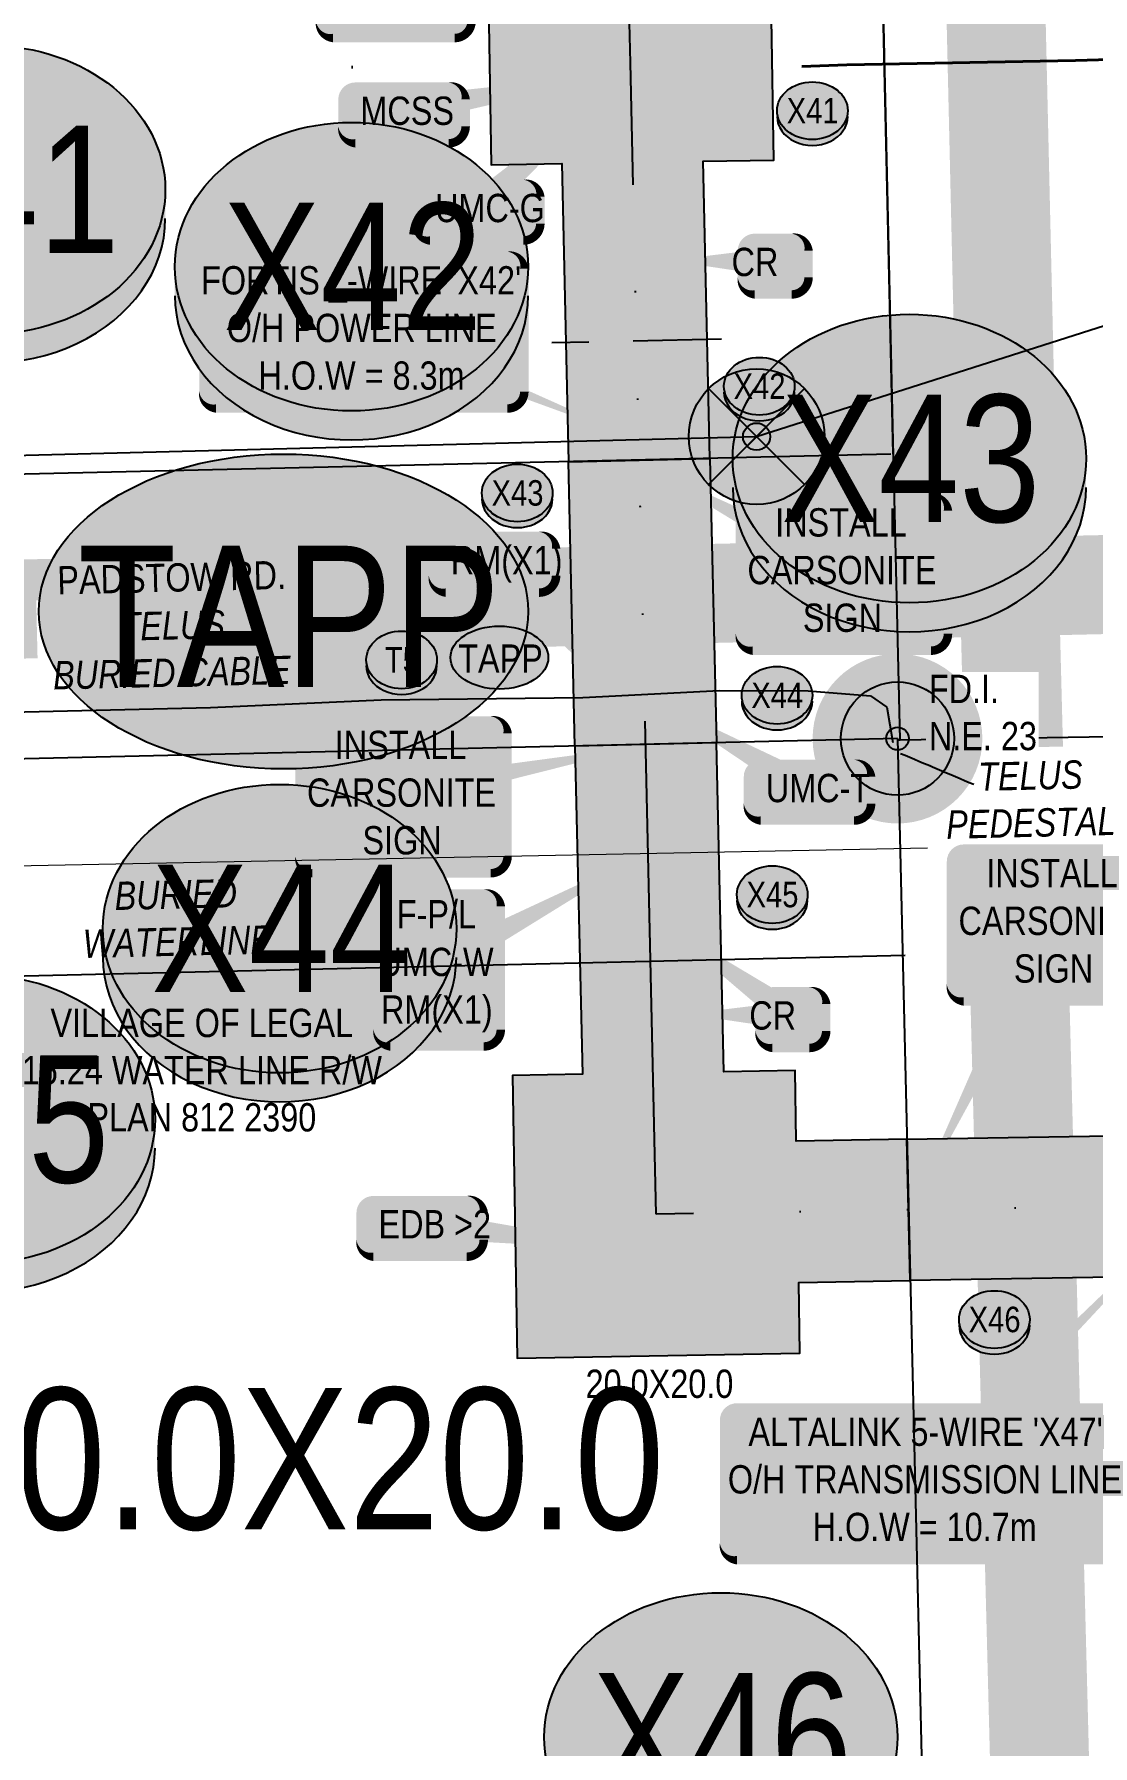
# Model space of a CAD drawing. Extents: x 88833 to 97610, y 5963373 to 5974710.
# Drawn here: x 92264.6 to 92339.5, y 5966590.7 to 5966711.7 of the extents above; entities that cross this region are included whole.
import ezdxf
from ezdxf.enums import TextEntityAlignment as Align

# ---------------------------------------------------------------- set-up
doc = ezdxf.new("R2010")
doc.units = 0
doc.header["$LTSCALE"] = 5
doc.header["$PDSIZE"] = 5
for name, pattern in [('COOP2', [10, 5, -1, 0, -1, 0, -1, 0, -1, 0, -1]), ('DASHDOT', [25.4, 12.7, -6.35, 0, -6.35]), ('foc-TIELINE', [1.875, 1.25, -0.625])]:
    doc.linetypes.add(name, pattern=pattern)
doc.layers.get('Defpoints').update_dxf_attribs({"color": 9})
for name, color, linetype in [('AS-POWER', 104, 'foc-POWER'), ('AS-POWER-EXISTING-PP', 72, 'Continuous'), ('AS-POWER-EXISTING-PP-1000', 72, 'Continuous'), ('AS-POWER-T-1000', 104, 'Continuous'), ('AS-ROADS', 254, 'Continuous'), ('AS-TELEPHONE', 224, 'foc-TEL'), ('AS-TELEPHONE-T-1000', 224, 'Continuous'), ('CG-NOTES', 7, 'Continuous'), ('CG-NOTES-1000', 7, 'Continuous'), ('F-RW', 190, 'Continuous'), ('L-MON', 1, 'Continuous'), ('L-MON-1000', 1, 'Continuous'), ('L-MON-T-1000', 1, 'Continuous'), ('L-ROAD-T-1000', 7, 'Continuous'), ('L-SEC', 7, 'Continuous'), ('P-APEX RECON PAY ITEMS-1000', 240, 'Continuous'), ('P-APEX RECON-10m BUFFER', 51, 'COOP2'), ('P-APEX RECON-URBAN', 30, 'COOP2'), ('P-APEX RECON-WORK AREA', 104, 'Continuous'), ('P-BUFFER-PURPLE', 187, 'foc-TIELINE'), ('P-CROSSINGS', 250, 'Continuous'), ('P-CROSSINGS-1000', 250, 'Continuous')]:
    doc.layers.add(name, color=color, linetype=linetype)
for name, color, linetype, lineweight in [('AS-RECON EXISTING', 151, 'DASHDOT', 40), ('F-VCE-T', 190, 'Continuous', 9), ('P-APEX RECON-TWS-T', 104, 'Continuous', 9), ('P-APEX RECON-TWS-T-1000', 104, 'Continuous', 9)]:
    doc.layers.add(name, color=color, linetype=linetype, lineweight=lineweight)
doc.layers.add('AS-WATER PIPE', color=7, linetype='foc-WATER', lineweight=9, true_color=0x8ac4ff)
doc.layers.add('AS-WATER PIPE-1000', color=7, linetype='foc-WATER', lineweight=9, true_color=0x8ac4ff)
doc.layers.add('P-APEX RECON-TO BE DRILLED-H', color=7, linetype='Continuous', true_color=0xffafe1)
doc.styles.add('1.8', font='ARIALN.TTF', dxfattribs={"height": 2})
doc.styles.add('100L', font='ARIALN.TTF', dxfattribs={"height": 10})
doc.styles.add('175L', font='ARIALN.TTF', dxfattribs={"height": 2})
doc.styles.add('80', font='ARIALN.TTF', dxfattribs={"height": 10})
doc.styles.add('80L', font='ARIALN.TTF', dxfattribs={"height": 10})
doc.styles.add('Crossing', font='ARIALN.TTF', dxfattribs={"height": 10})
doc.styles.add('foc-LtypeFont', font='ARIALN.TTF', dxfattribs={"height": 7.35})
doc.linetypes.add('foc-POWER', pattern='A,6,-1,["P",foc-LtypeFont,S=0.2,R=0,X=-0.625,Y=-0.75],-1.24,4', length=12.24)
doc.linetypes.add('foc-TEL', pattern='A,2,-1,["T",foc-LtypeFont,S=0.2,R=0,X=-0.425,Y=-0.75],-1.24,8', length=12.24)
doc.linetypes.add('foc-TEL-NOLINE', pattern='A,0,-2,["T",foc-LtypeFont,S=0.2,R=0,X=-0.425,Y=-0.75],-10.24', length=12.24)
doc.linetypes.add('foc-WATER', pattern='A,10,-1,["W",foc-LtypeFont,S=0.2,R=0,X=-0.425,Y=-0.75],-2', length=13)
doc.dimstyles.new('Compass 1 000', dxfattribs={"dimtxt": 1.8, "dimasz": 2, "dimexe": 0.2, "dimexo": 0.0625, "dimgap": 0.5, "dimtad": 0, "dimtih": 1, "dimtoh": 1, "dimzin": 0, "dimdsep": 46, "dimtxsty": '1.8', "dimcen": 0.1, "dimse1": 1, "dimse2": 1, "dimclrd": 256, "dimclrt": 256, "dimaunit": 1, "dimadec": 4, "dimazin": 0, "dimtfac": 0.06, "dimtofl": 0, "dimtmove": 0, "dimatfit": 0, "dimfxl": 0.2, "dimtolj": 1, "dimtzin": 0, "dimlwd": -1, "dimarcsym": 0})

# ---------------------------------------------------------------- blocks, each defined once
blk = doc.blocks.new('fdia')
at = {"color": 255, "const_width": 1}
blk.add_lwpolyline([(-0.5, 0, 1), (0.5, 0, 1)], format="xyb", close=True, dxfattribs=at)
blk = doc.blocks.new('Fdiaa')
blk.add_blockref('fdia', (0, 0))
blk = doc.blocks.new('fdib')
at = {"color": 1, "const_width": 1.6}
blk.add_lwpolyline([(-0.4, 0, 1), (0.4, 0, 1)], format="xyb", close=True, dxfattribs=at)
at = {"color": 1}
blk.add_circle((0, 0), 0.8, dxfattribs=at)
blk = doc.blocks.new('Fdibb')
blk.add_blockref('fdib', (0, 0))
blk = doc.blocks.new('fdicc')
for name in ['Fdibb', 'Fdiaa']:
    blk.add_blockref(name, (0, 0))
blk = doc.blocks.new('FDI')
blk.add_blockref('fdicc', (0, 0))
blk = doc.blocks.new('*U711')
at = {"true_color": 0xffffa8}
h = blk.add_hatch(color=51, dxfattribs=at)
edge = h.paths.add_edge_path()
edge.add_line((-21.5, -28.5), (21.5, -28.5))
edge.add_arc((21.5, -22.5), 6, 270, 360)
edge.add_line((27.5, -22.5), (27.5, 21))
edge.add_arc((21.5, 21), 6, 0, 90)
edge.add_line((21.5, 27), (-21.5, 27))
edge.add_arc((-21.5, 21), 6, 90, 180)
edge.add_line((-27.5, 21), (-27.5, -22.5))
edge.add_arc((-21.5, -22.5), 6, 180, 270)
at = {"color": 240, "flags": 128}
blk.add_lwpolyline([(-21.5, -28.5, 3, 3, 0), (21.5, -28.5, 3, 3, 0.414214), (27.5, -22.5, 3, 3, 0), (27.5, 21, 3, 0, 0.414214), (21.5, 27, 0, 0, 0), (-21.5, 27, 0, 0, 0.414214), (-27.5, 21, 0, 0, 0), (-27.5, -22.5, 0, 3, 0.414214)], format="xyseb", close=True, dxfattribs=at)
for points in [[(-1, -11.44, 0, 10, 0), (0, 0, 5, 5, 0)], [(83.64, -37.23, 0, 10, 0), (0, 0, 5, 5, 0)]]:
    blk.add_lwpolyline(points, format="xyseb", dxfattribs=at)
at = {"color": 4, "style": '80'}
blk.add_attdef('OTHER_001', (-14.7, -5), '', height=10, dxfattribs=at)
blk = doc.blocks.new('*U712')
at = {"true_color": 0xffffa8}
h = blk.add_hatch(color=51, dxfattribs=at)
edge = h.paths.add_edge_path()
edge.add_line((-16.5, -11.5), (16.5, -11.5))
edge.add_arc((16.5, -5.5), 6, 270, 360)
edge.add_line((22.5, -5.5), (22.5, 4))
edge.add_arc((16.5, 4), 6, 0, 90)
edge.add_line((16.5, 10), (-16.5, 10))
edge.add_arc((-16.5, 4), 6, 90, 180)
edge.add_line((-22.5, 4), (-22.5, -5.5))
edge.add_arc((-16.5, -5.5), 6, 180, 270)
at = {"color": 240, "flags": 128}
for points in [[(54.43, 47.99, 0, 10, 0), (0, 0, 5, 5, 0)], [(-1, -11.44, 0, 10, 0), (0, 0, 5, 5, 0)]]:
    blk.add_lwpolyline(points, format="xyseb", dxfattribs=at)
blk.add_lwpolyline([(-16.5, -11.5, 3, 3, 0), (16.5, -11.5, 3, 3, 0.414214), (22.5, -5.5, 3, 3, 0), (22.5, 4, 3, 0, 0.414214), (16.5, 10, 0, 0, 0), (-16.5, 10, 0, 0, 0.414214), (-22.5, 4, 0, 0, 0), (-22.5, -5.5, 0, 3, 0.414214)], format="xyseb", close=True, dxfattribs=at)
at = {"color": 4, "style": '80'}
blk.add_attdef('OTHER_001', (-14.7, -5), '', height=10, dxfattribs=at)
blk = doc.blocks.new('*U713')
at = {"true_color": 0xffffa8}
h = blk.add_hatch(color=51, dxfattribs=at)
edge = h.paths.add_edge_path()
edge.add_line((-16.5, -11.5), (16.5, -11.5))
edge.add_arc((16.5, -5.5), 6, 270, 360)
edge.add_line((22.5, -5.5), (22.5, 4))
edge.add_arc((16.5, 4), 6, 0, 90)
edge.add_line((16.5, 10), (-16.5, 10))
edge.add_arc((-16.5, 4), 6, 90, 180)
edge.add_line((-22.5, 4), (-22.5, -5.5))
edge.add_arc((-16.5, -5.5), 6, 180, 270)
at = {"color": 240, "flags": 128}
for points in [[(80.83, 13.62, 0, 10, 0), (0, 0, 5, 5, 0)], [(-1.96, -9.32, 0, 10, 0), (0, 0, 5, 5, 0)]]:
    blk.add_lwpolyline(points, format="xyseb", dxfattribs=at)
blk.add_lwpolyline([(-16.5, -11.5, 3, 3, 0), (16.5, -11.5, 3, 3, 0.414214), (22.5, -5.5, 3, 3, 0), (22.5, 4, 3, 0, 0.414214), (16.5, 10, 0, 0, 0), (-16.5, 10, 0, 0, 0.414214), (-22.5, 4, 0, 0, 0), (-22.5, -5.5, 0, 3, 0.414214)], format="xyseb", close=True, dxfattribs=at)
at = {"color": 4, "style": '80'}
blk.add_attdef('OTHER_001', (-14.7, -5), '', height=10, dxfattribs=at)
blk = doc.blocks.new('POWERPOLE')
h = blk.add_hatch(color=255)
edge = h.paths.add_edge_path()
edge.add_arc((0, 0), 0.96, 0, 360)
at = {"linetype": 'Continuous'}
for p, q in [((0.679, -0.679), (-0.679, 0.679)), ((-0.679, -0.679), (0.679, 0.679))]:
    blk.add_line(p, q, dxfattribs=at)
blk.add_circle((0, 0), 0.96, dxfattribs=at)
blk = doc.blocks.new('*U719')
h = blk.add_hatch(color=255)
edge = h.paths.add_edge_path()
edge.add_line((-66.5, -28.5), (66.5, -28.5))
edge.add_arc((66.5, -22.5), 6, 270, 360)
edge.add_line((72.5, -22.5), (72.5, 21))
edge.add_arc((66.5, 21), 6, 0, 90)
edge.add_line((66.5, 27), (-66.5, 27))
edge.add_arc((-66.5, 21), 6, 90, 180)
edge.add_line((-72.5, 21), (-72.5, -22.5))
edge.add_arc((-66.5, -22.5), 6, 180, 270)
at = {"color": 104, "flags": 128}
blk.add_lwpolyline([(95.66, 97.04, 0, 7.5, 0), (0, 0, 0, 0, 0)], format="xyseb", dxfattribs=at)
blk.add_lwpolyline([(-66.5, -28.5, 3, 3, 0), (66.5, -28.5, 3, 3, 0.414214), (72.5, -22.5, 3, 3, 0), (72.5, 21, 3, 0, 0.414214), (66.5, 27, 0, 0, 0), (-66.5, 27, 0, 0, 0.414214), (-72.5, 21, 0, 0, 0), (-72.5, -22.5, 0, 3, 0.414214)], format="xyseb", close=True, dxfattribs=at)
at = {"color": 104, "style": '80'}
blk.add_attdef('ENTER_TEXT_001', (-26.85, -4.92), '', height=10, dxfattribs=at)
blk = doc.blocks.new('*U720')
at = {"true_color": 0xffffa8}
h = blk.add_hatch(color=51, dxfattribs=at)
edge = h.paths.add_edge_path()
edge.add_line((-31.5, -28.5), (31.5, -28.5))
edge.add_arc((31.5, -22.5), 6, 270, 360)
edge.add_line((37.5, -22.5), (37.5, 21))
edge.add_arc((31.5, 21), 6, 0, 90)
edge.add_line((31.5, 27), (-31.5, 27))
edge.add_arc((-31.5, 21), 6, 90, 180)
edge.add_line((-37.5, 21), (-37.5, -22.5))
edge.add_arc((-31.5, -22.5), 6, 180, 270)
at = {"color": 240, "flags": 128}
blk.add_lwpolyline([(-31.5, -28.5, 3, 3, 0), (31.5, -28.5, 3, 3, 0.414214), (37.5, -22.5, 3, 3, 0), (37.5, 21, 3, 0, 0.414214), (31.5, 27, 0, 0, 0), (-31.5, 27, 0, 0, 0.414214), (-37.5, 21, 0, 0, 0), (-37.5, -22.5, 0, 3, 0.414214)], format="xyseb", close=True, dxfattribs=at)
for points in [[(-50.13, -102.03, 0, 10, 0), (0, 0, 5, 5, 0)], [(-1, -11.44, 0, 10, 0), (0, 0, 5, 5, 0)]]:
    blk.add_lwpolyline(points, format="xyseb", dxfattribs=at)
at = {"color": 4, "style": '80'}
blk.add_attdef('OTHER_001', (-14.7, -5), '', height=10, dxfattribs=at)
blk = doc.blocks.new('*U721')
at = {"true_color": 0xffffa8}
h = blk.add_hatch(color=51, dxfattribs=at)
edge = h.paths.add_edge_path()
edge.add_line((-16.5, -11.5), (16.5, -11.5))
edge.add_arc((16.5, -5.5), 6, 270, 360)
edge.add_line((22.5, -5.5), (22.5, 4))
edge.add_arc((16.5, 4), 6, 0, 90)
edge.add_line((16.5, 10), (-16.5, 10))
edge.add_arc((-16.5, 4), 6, 90, 180)
edge.add_line((-22.5, 4), (-22.5, -5.5))
edge.add_arc((-16.5, -5.5), 6, 180, 270)
at = {"color": 240, "flags": 128}
blk.add_lwpolyline([(-16.5, -11.5, 3, 3, 0), (16.5, -11.5, 3, 3, 0.414214), (22.5, -5.5, 3, 3, 0), (22.5, 4, 3, 0, 0.414214), (16.5, 10, 0, 0, 0), (-16.5, 10, 0, 0, 0.414214), (-22.5, 4, 0, 0, 0), (-22.5, -5.5, 0, 3, 0.414214)], format="xyseb", close=True, dxfattribs=at)
for points in [[(-1, -11.44, 0, 10, 0), (0, 0, 5, 5, 0)], [(84.97, -9.77, 0, 10, 0), (0, 0, 5, 5, 0)]]:
    blk.add_lwpolyline(points, format="xyseb", dxfattribs=at)
at = {"color": 4, "style": '80'}
blk.add_attdef('OTHER_001', (-14.7, -5), '', height=10, dxfattribs=at)
blk = doc.blocks.new('*U722')
at = {"true_color": 0xffffa8}
h = blk.add_hatch(color=51, dxfattribs=at)
edge = h.paths.add_edge_path()
edge.add_line((-16.5, -28.5), (16.5, -28.5))
edge.add_arc((16.5, -22.5), 6, 270, 360)
edge.add_line((22.5, -22.5), (22.5, 21))
edge.add_arc((16.5, 21), 6, 0, 90)
edge.add_line((16.5, 27), (-16.5, 27))
edge.add_arc((-16.5, 21), 6, 90, 180)
edge.add_line((-22.5, 21), (-22.5, -22.5))
edge.add_arc((-16.5, -22.5), 6, 180, 270)
at = {"color": 240, "flags": 128}
for points in [[(74.6, 40.23, 0, 10, 0), (0, 0, 5, 5, 0)], [(-1, -11.44, 0, 10, 0), (0, 0, 5, 5, 0)]]:
    blk.add_lwpolyline(points, format="xyseb", dxfattribs=at)
blk.add_lwpolyline([(-16.5, -28.5, 3, 3, 0), (16.5, -28.5, 3, 3, 0.414214), (22.5, -22.5, 3, 3, 0), (22.5, 21, 3, 0, 0.414214), (16.5, 27, 0, 0, 0), (-16.5, 27, 0, 0, 0.414214), (-22.5, 21, 0, 0, 0), (-22.5, -22.5, 0, 3, 0.414214)], format="xyseb", close=True, dxfattribs=at)
at = {"color": 4, "style": '80'}
blk.add_attdef('OTHER_001', (-14.7, -5), '', height=10, dxfattribs=at)
blk = doc.blocks.new('*U723')
at = {"true_color": 0xffffa8}
h = blk.add_hatch(color=51, dxfattribs=at)
edge = h.paths.add_edge_path()
edge.add_line((-31.5, -28.5), (31.5, -28.5))
edge.add_arc((31.5, -22.5), 6, 270, 360)
edge.add_line((37.5, -22.5), (37.5, 21))
edge.add_arc((31.5, 21), 6, 0, 90)
edge.add_line((31.5, 27), (-31.5, 27))
edge.add_arc((-31.5, 21), 6, 90, 180)
edge.add_line((-37.5, 21), (-37.5, -22.5))
edge.add_arc((-31.5, -22.5), 6, 180, 270)
at = {"color": 240, "flags": 128}
blk.add_lwpolyline([(-31.5, -28.5, 3, 3, 0), (31.5, -28.5, 3, 3, 0.414214), (37.5, -22.5, 3, 3, 0), (37.5, 21, 3, 0, 0.414214), (31.5, 27, 0, 0, 0), (-31.5, 27, 0, 0, 0.414214), (-37.5, 21, 0, 0, 0), (-37.5, -22.5, 0, 3, 0.414214)], format="xyseb", close=True, dxfattribs=at)
for points in [[(86.3, 16.61, 0, 10, 0), (0, 0, 5, 5, 0)], [(-1, -11.44, 0, 10, 0), (0, 0, 5, 5, 0)]]:
    blk.add_lwpolyline(points, format="xyseb", dxfattribs=at)
at = {"color": 4, "style": '80'}
blk.add_attdef('OTHER_001', (-14.7, -5), '', height=10, dxfattribs=at)
blk = doc.blocks.new('*U724')
at = {"true_color": 0xffffa8}
h = blk.add_hatch(color=51, dxfattribs=at)
edge = h.paths.add_edge_path()
edge.add_line((-16.5, -11.5), (16.5, -11.5))
edge.add_arc((16.5, -5.5), 6, 270, 360)
edge.add_line((22.5, -5.5), (22.5, 4))
edge.add_arc((16.5, 4), 6, 0, 90)
edge.add_line((16.5, 10), (-16.5, 10))
edge.add_arc((-16.5, 4), 6, 90, 180)
edge.add_line((-22.5, 4), (-22.5, -5.5))
edge.add_arc((-16.5, -5.5), 6, 180, 270)
at = {"color": 240, "flags": 128}
blk.add_lwpolyline([(-16.5, -11.5, 3, 3, 0), (16.5, -11.5, 3, 3, 0.414214), (22.5, -5.5, 3, 3, 0), (22.5, 4, 3, 0, 0.414214), (16.5, 10, 0, 0, 0), (-16.5, 10, 0, 0, 0.414214), (-22.5, 4, 0, 0, 0), (-22.5, -5.5, 0, 3, 0.414214)], format="xyseb", close=True, dxfattribs=at)
for points in [[(-1, -11.44, 0, 10, 0), (0, 0, 5, 5, 0)], [(44.76, -48.3, 0, 10, 0), (0, 0, 5, 5, 0)]]:
    blk.add_lwpolyline(points, format="xyseb", dxfattribs=at)
at = {"color": 4, "style": '80'}
blk.add_attdef('OTHER_001', (-14.7, -5), '', height=10, dxfattribs=at)
blk = doc.blocks.new('TAPP_Access_Point')
h = blk.add_hatch(color=255)
h.dxf.hatch_style = 1
edge = h.paths.add_edge_path()
edge.add_ellipse((-0.4, 0.35), major_axis=(-17.31, 0), ratio=0.643219, start_angle=0, end_angle=360)
at = {"color": 170}
blk.add_ellipse((-0.4, 0.35), major_axis=(-17.31, 0), ratio=0.643219, dxfattribs=at)
at = {"color": 170, "style": '175L'}
blk.add_text('TAPP', height=10, dxfattribs=at).set_placement((0, 0), align=Align.MIDDLE_CENTER)
blk = doc.blocks.new('*U725')
h = blk.add_hatch(color=255)
edge = h.paths.add_edge_path()
edge.add_line((-51.5, -28.5), (51.5, -28.5))
edge.add_arc((51.5, -22.5), 6, 270, 360)
edge.add_line((57.5, -22.5), (57.5, 21))
edge.add_arc((51.5, 21), 6, 0, 90)
edge.add_line((51.5, 27), (-51.5, 27))
edge.add_arc((-51.5, 21), 6, 90, 180)
edge.add_line((-57.5, 21), (-57.5, -22.5))
edge.add_arc((-51.5, -22.5), 6, 180, 270)
at = {"color": 104, "flags": 128}
blk.add_lwpolyline([(-51.5, -28.5, 3, 3, 0), (51.5, -28.5, 3, 3, 0.414214), (57.5, -22.5, 3, 3, 0), (57.5, 21, 3, 0, 0.414214), (51.5, 27, 0, 0, 0), (-51.5, 27, 0, 0, 0.414214), (-57.5, 21, 0, 0, 0), (-57.5, -22.5, 0, 3, 0.414214)], format="xyseb", close=True, dxfattribs=at)
blk.add_lwpolyline([(97.64, -39.5, 0, 7.5, 0), (0, 0, 0, 0, 0)], format="xyseb", dxfattribs=at)
at = {"color": 104, "style": '80'}
blk.add_attdef('ENTER_TEXT_001', (-26.85, -4.92), '', height=10, dxfattribs=at)
blk = doc.blocks.new('*U726')
at = {"true_color": 0xffffa8}
h = blk.add_hatch(color=51, dxfattribs=at)
edge = h.paths.add_edge_path()
edge.add_line((-31.5, -28.5), (31.5, -28.5))
edge.add_arc((31.5, -22.5), 6, 270, 360)
edge.add_line((37.5, -22.5), (37.5, 21))
edge.add_arc((31.5, 21), 6, 0, 90)
edge.add_line((31.5, 27), (-31.5, 27))
edge.add_arc((-31.5, 21), 6, 90, 180)
edge.add_line((-37.5, 21), (-37.5, -22.5))
edge.add_arc((-31.5, -22.5), 6, 180, 270)
at = {"color": 240, "flags": 128}
for points in [[(-71.53, 37.77, 0, 10, 0), (0, 0, 5, 5, 0)], [(-1, -11.44, 0, 10, 0), (0, 0, 5, 5, 0)]]:
    blk.add_lwpolyline(points, format="xyseb", dxfattribs=at)
blk.add_lwpolyline([(-31.5, -28.5, 3, 3, 0), (31.5, -28.5, 3, 3, 0.414214), (37.5, -22.5, 3, 3, 0), (37.5, 21, 3, 0, 0.414214), (31.5, 27, 0, 0, 0), (-31.5, 27, 0, 0, 0.414214), (-37.5, 21, 0, 0, 0), (-37.5, -22.5, 0, 3, 0.414214)], format="xyseb", close=True, dxfattribs=at)
at = {"color": 4, "style": '80'}
blk.add_attdef('OTHER_001', (-14.7, -5), '', height=10, dxfattribs=at)
blk = doc.blocks.new('*D727')
at = {"layer": 'Defpoints', "color": 0, "transparency": 16777216}
for p in [(92273.11, 5966660.7), (92261.24, 5966645.06), (92273.47, 5966645.35)]:
    blk.add_point(p, dxfattribs=at)
at = {"layer": 'F-VCE-T', "transparency": 16777216}
for p, q in [((92260.83, 5966662.41), (92260.78, 5966664.41)), ((92261.29, 5966643.06), (92261.4, 5966638.47)), ((92261.4, 5966638.47), (92263.4, 5966638.47))]:
    blk.add_line(p, q, dxfattribs=at)
for points in [[(92261.17, 5966662.41), (92260.5, 5966662.4), (92260.88, 5966660.41)], [(92261.62, 5966643.07), (92260.95, 5966643.06), (92261.24, 5966645.06)]]:
    blk.add_solid(points, dxfattribs=at)
at = {"layer": 'F-VCE-T', "transparency": 16777216, "insert": (92276.49, 5966638.47), "char_height": 2, "attachment_point": 5, "style": '1.8'}
blk.add_mtext('\\A1;VILLAGE OF LEGAL\\P15.24 WATER LINE R/W\\PPLAN 812 2390', dxfattribs=at)
blk = doc.blocks.new('*U731')
at = {"true_color": 0xffffa8}
h = blk.add_hatch(color=51, dxfattribs=at)
edge = h.paths.add_edge_path()
edge.add_line((-16.5, -11.5), (16.5, -11.5))
edge.add_arc((16.5, -5.5), 6, 270, 360)
edge.add_line((22.5, -5.5), (22.5, 4))
edge.add_arc((16.5, 4), 6, 0, 90)
edge.add_line((16.5, 10), (-16.5, 10))
edge.add_arc((-16.5, 4), 6, 90, 180)
edge.add_line((-22.5, 4), (-22.5, -5.5))
edge.add_arc((-16.5, -5.5), 6, 180, 270)
at = {"color": 240, "flags": 128}
for points in [[(-57.34, 32.62, 0, 10, 0), (0, 0, 5, 5, 0)], [(-1, -11.44, 0, 10, 0), (0, 0, 5, 5, 0)]]:
    blk.add_lwpolyline(points, format="xyseb", dxfattribs=at)
blk.add_lwpolyline([(-16.5, -11.5, 3, 3, 0), (16.5, -11.5, 3, 3, 0.414214), (22.5, -5.5, 3, 3, 0), (22.5, 4, 3, 0, 0.414214), (16.5, 10, 0, 0, 0), (-16.5, 10, 0, 0, 0.414214), (-22.5, 4, 0, 0, 0), (-22.5, -5.5, 0, 3, 0.414214)], format="xyseb", close=True, dxfattribs=at)
at = {"color": 4, "style": '80'}
blk.add_attdef('OTHER_001', (-14.7, -5), '', height=10, dxfattribs=at)
blk = doc.blocks.new('xing2')
h = blk.add_hatch(color=50)
h.dxf.hatch_style = 1
edge = h.paths.add_edge_path()
edge.add_ellipse((0, 0), major_axis=(-12.5, 0), ratio=0.816297, start_angle=0, end_angle=360)
h = blk.add_hatch(color=250)
h.dxf.hatch_style = 1
edge = h.paths.add_edge_path()
edge.add_ellipse((0, -2.05), major_axis=(-12.5, 0), ratio=0.816297, start_angle=0, end_angle=180)
edge.add_line((12.5, -2.05), (12.5, 0))
edge.add_ellipse((0, 0), major_axis=(-12.5, 0), ratio=0.816297, start_angle=0, end_angle=180, ccw=False)
edge.add_line((-12.5, 0), (-12.5, -2.05))
at = {"color": 250}
blk.add_ellipse((0, 0), major_axis=(-12.5, 0), ratio=0.816297, dxfattribs=at)
blk.add_ellipse((0, -2.05), major_axis=(-12.5, 0), ratio=0.816297, start_param=0, end_param=3.141593, dxfattribs=at)
at = {"color": 250, "style": 'Crossing'}
blk.add_attdef('CROSSING', text='', height=9, dxfattribs=at).set_placement((0.09, 0.02), align=Align.MIDDLE_CENTER)
at = {"color": 250, "style": 'Crossing', "flags": 1}
for tag, p in [('OWNER', (0.09, -12.49)), ('DESCRIPTION', (0.09, -25.77)), ('LOCATION', (0.09, -39.3)), ('DWG_REF', (0.09, -52.84))]:
    blk.add_attdef(tag, text='', height=9, dxfattribs=at).set_placement(p, align=Align.MIDDLE_CENTER)
blk = doc.blocks.new('Well_proximity')
h = blk.add_hatch(color=191)
h.dxf.hatch_style = 1
edge = h.paths.add_edge_path()
edge.add_ellipse((0, 0), major_axis=(-12.5, 0), ratio=0.816297, start_angle=0, end_angle=360)
h = blk.add_hatch(color=250)
h.dxf.hatch_style = 1
edge = h.paths.add_edge_path()
edge.add_ellipse((0, -2.05), major_axis=(-12.5, 0), ratio=0.816297, start_angle=0, end_angle=180)
edge.add_line((12.5, -2.05), (12.5, 0))
edge.add_ellipse((0, 0), major_axis=(-12.5, 0), ratio=0.816297, start_angle=0, end_angle=180, ccw=False)
edge.add_line((-12.5, 0), (-12.5, -2.05))
at = {"color": 250}
blk.add_ellipse((0, 0), major_axis=(-12.5, 0), ratio=0.816297, dxfattribs=at)
blk.add_ellipse((0, -2.05), major_axis=(-12.5, 0), ratio=0.816297, start_param=0, end_param=3.141593, dxfattribs=at)
at = {"color": 250, "style": '80L'}
blk.add_attdef('CROSSING', text='', height=9, dxfattribs=at).set_placement((0.09, 0.02), align=Align.MIDDLE_CENTER)
blk = doc.blocks.new('*U1177')
at = {"true_color": 0xffffa8}
h = blk.add_hatch(color=51, dxfattribs=at)
edge = h.paths.add_edge_path()
edge.add_line((-6.5, -11.5), (6.5, -11.5))
edge.add_arc((6.5, -5.5), 6, 270, 360)
edge.add_line((12.5, -5.5), (12.5, 4))
edge.add_arc((6.5, 4), 6, 0, 90)
edge.add_line((6.5, 10), (-6.5, 10))
edge.add_arc((-6.5, 4), 6, 90, 180)
edge.add_line((-12.5, 4), (-12.5, -5.5))
edge.add_arc((-6.5, -5.5), 6, 180, 270)
at = {"color": 240, "flags": 128}
blk.add_lwpolyline([(-6.5, -11.5, 3, 3, 0), (6.5, -11.5, 3, 3, 0.414214), (12.5, -5.5, 3, 3, 0), (12.5, 4, 3, 0, 0.414214), (6.5, 10, 0, 0, 0), (-6.5, 10, 0, 0, 0.414214), (-12.5, 4, 0, 0, 0), (-12.5, -5.5, 0, 3, 0.414214)], format="xyseb", close=True, dxfattribs=at)
for points in [[(-36.98, 0.49, 0, 10, 0), (0, 0, 5, 5, 0)], [(-1, -11.44, 0, 10, 0), (0, 0, 5, 5, 0)]]:
    blk.add_lwpolyline(points, format="xyseb", dxfattribs=at)
at = {"color": 4, "style": '80'}
blk.add_attdef('OTHER_001', (-14.7, -5), '', height=10, dxfattribs=at)
blk = doc.blocks.new('*U1245')
at = {"true_color": 0xffffa8}
h = blk.add_hatch(color=51, dxfattribs=at)
edge = h.paths.add_edge_path()
edge.add_line((-6.5, -11.5), (6.5, -11.5))
edge.add_arc((6.5, -5.5), 6, 270, 360)
edge.add_line((12.5, -5.5), (12.5, 4))
edge.add_arc((6.5, 4), 6, 0, 90)
edge.add_line((6.5, 10), (-6.5, 10))
edge.add_arc((-6.5, 4), 6, 90, 180)
edge.add_line((-12.5, 4), (-12.5, -5.5))
edge.add_arc((-6.5, -5.5), 6, 180, 270)
at = {"color": 240, "flags": 128}
for points in [[(-47.97, 34.4, 0, 10, 0), (0, 0, 5, 5, 0)], [(-36.98, 0.49, 0, 10, 0), (0, 0, 5, 5, 0)]]:
    blk.add_lwpolyline(points, format="xyseb", dxfattribs=at)
blk.add_lwpolyline([(-6.5, -11.5, 3, 3, 0), (6.5, -11.5, 3, 3, 0.414214), (12.5, -5.5, 3, 3, 0), (12.5, 4, 3, 0, 0.414214), (6.5, 10, 0, 0, 0), (-6.5, 10, 0, 0, 0.414214), (-12.5, 4, 0, 0, 0), (-12.5, -5.5, 0, 3, 0.414214)], format="xyseb", close=True, dxfattribs=at)
at = {"color": 4, "style": '80'}
blk.add_attdef('OTHER_001', (-14.7, -5), '', height=10, dxfattribs=at)

msp = doc.modelspace()

# ---------------------------------------------------------------- hatches: boundary and pattern name
at = {"layer": 'P-APEX RECON-10m BUFFER', "transparency": 33554687}
h = msp.add_hatch(color=256, dxfattribs=at)
h.dxf.hatch_style = 1
h.paths.add_polyline_path([(92294.092, 5967056.477), (92290.333, 5967056.119), (92283.195, 5967054.548), (92277.164, 5967053.273), (92271.707, 5967052.705), (92265.075, 5967052.588), (92257.542, 5967052.588), (92253.256, 5967053.124), (92250.095, 5967054.346), (92248.1, 5967055.616), (92246.363, 5967058.027), (92245.112, 5967060.526), (92243.611, 5967065.133), (92243.414, 5967068.873), (92244.716, 5967073.176), (92246.137, 5967075.227), (92250.187, 5967076.48), (92259.478, 5967078.453), (92266.989, 5967079.492), (92316.479, 5967081.842), (92316.369, 5967086.839), (92266.527, 5967084.472), (92258.616, 5967083.377), (92248.927, 5967081.319), (92243.012, 5967079.49), (92240.162, 5967075.375), (92238.379, 5967069.483), (92238.657, 5967064.212), (92240.478, 5967058.624), (92242.074, 5967055.432), (92244.608, 5967051.916), (92247.832, 5967049.865), (92252.026, 5967048.243), (92257.231, 5967047.592), (92265.119, 5967047.592), (92272.01, 5967047.713), (92277.942, 5967048.331), (92284.249, 5967049.664), (92291.109, 5967051.175), (92294.203, 5967051.469), (92295.392, 5966998.017), (92290.489, 5966997.908), (92290.933, 5966977.929), (92295.835, 5966978.038), (92301.5, 5966722.525), (92296.605, 5966722.441), (92296.949, 5966702.459), (92301.945, 5966702.546), (92302.416, 5966681.485), (92312.405, 5966681.717), (92311.935, 5966702.718), (92316.93, 5966702.804), (92316.586, 5966722.785), (92311.491, 5966722.697), (92310.703, 5966758.22), (92323.618, 5966758.944), (92323.423, 5966763.937), (92310.592, 5966763.217), (92305.825, 5966978.259), (92310.912, 5966978.372), (92310.469, 5966998.351), (92305.381, 5966998.238), (92304.194, 5967051.623), (92310.757, 5967051.623), (92317.149, 5967051.562), (92317.038, 5967056.56), (92310.781, 5967056.619), (92304.083, 5967056.619), (92303.606, 5967078.069), (92279.903, 5967077.494), (92277.32, 5967075.336), (92283.63, 5967067.59), (92293.839, 5967067.837)])
h = msp.add_hatch(color=256, dxfattribs=at)
h.dxf.hatch_style = 1
h.paths.add_polyline_path([(92302.865, 5966661.386), (92302.416, 5966681.485), (92312.405, 5966681.717), (92312.855, 5966661.618)])
h = msp.add_hatch(color=256, dxfattribs=at)
h.dxf.hatch_style = 1
h.paths.add_polyline_path([(92302.865, 5966661.386), (92303.384, 5966638.199), (92298.44, 5966638.114), (92298.784, 5966618.133), (92318.765, 5966618.477), (92318.679, 5966623.473), (92326.562, 5966623.609), (92326.326, 5966633.598), (92318.507, 5966633.463), (92318.421, 5966638.459), (92313.374, 5966638.372), (92312.855, 5966661.618)])
h = msp.add_hatch(color=256, dxfattribs=at)
h.dxf.hatch_style = 1
h.paths.add_polyline_path([(92326.326, 5966633.598), (92346.391, 5966633.944), (92346.626, 5966623.954), (92326.562, 5966623.609)])
at = {"layer": 'P-APEX RECON-TO BE DRILLED-H', "transparency": 33554687}
h = msp.add_hatch(color=256, dxfattribs=at)
h.dxf.hatch_style = 1
h.paths.add_polyline_path([(92311.777, 5966709.79), (92301.788, 5966709.567), (92303.719, 5966623.215), (92371.682, 5966624.386), (92371.51, 5966634.377), (92313.486, 5966633.377)])

# ---------------------------------------------------------------- linework, layer by layer
at = {"layer": 'AS-POWER', "flags": 128}
msp.add_lwpolyline([(91959.884, 5966568.378), (91959.884, 5966677.111), (92205.905, 5966680.462), (92315.702, 5966683.256), (92344.727, 5966692.519)], dxfattribs=at)
at = {"layer": 'AS-RECON EXISTING', "flags": 128}
msp.add_lwpolyline([(93892.812, 5966611.042), (93874.878, 5966611.765), (93833.949, 5966610.568), (93778.032, 5966609.289), (93733.023, 5966607.943), (93673.596, 5966606.483), (93621.12, 5966605.598), (93601.345, 5966605.429), (93574.258, 5966604.763), (93538.505, 5966604.349), (93519.405, 5966603.806), (93503.868, 5966603.719), (93468.599, 5966602.872), (93467.317, 5966602.942), (93426.981, 5966602.586), (93384.507, 5966601.628), (93347.402, 5966600.3), (93346.885, 5966600.101), (93294.902, 5966599.559), (93261.941, 5966599.236), (93225.661, 5966598.587), (93199.616, 5966597.678), (93075.311, 5966593.275), (93065.201, 5966592.623), (93060.93, 5966592.673), (93061.246, 5966594.338), (93062.18, 5966608.63), (93061.789, 5966618.34), (93060.376, 5966630.177), (93063.069, 5966645.064), (93064.88, 5966679.937), (93065.388, 5966688.334), (93066.415, 5966728.031), (93053.263, 5966728.307), (92796.208, 5966720.578), (92436.254, 5966712.587), (92338.249, 5966709.839), (92322.085, 5966709.536), (92313.542, 5966709.189), (92306.797, 5966709.012), (92303.075, 5966708.915), (92296.239, 5966709.156), (92281.542, 5966709.481), (92269.082, 5966708.955), (91853.775, 5966700.178), (91419.279, 5966690.156)], dxfattribs=at)
at = {"layer": 'AS-ROADS', "const_width": 7, "flags": 128}
for points in [[(92357.142, 5965756.439), (92333.488, 5966675.647), (92310.644, 5967663.78), (92293.117, 5968542.773), (92269.466, 5969994.037)], [(91418.837, 5966651.955), (92511.445, 5966676.672), (93926.394, 5966700.919), (94596.07, 5966718.552), (95333.702, 5966737.982), (96171.533, 5966756.094), (97341.017, 5966780.932)]]:
    msp.add_lwpolyline(points, dxfattribs=at)
at = {"layer": 'AS-TELEPHONE', "linetype": 'foc-TEL-NOLINE', "flags": 128}
for points in [[(92325.849, 5966661.819), (92325.376, 5966681.887), (92307.55, 5967488.216), (92297.23, 5967970.521)], [(92325.661, 5966661.815), (92325.849, 5966661.819), (93152.351, 5966675.668), (93959.248, 5966689.044)]]:
    msp.add_lwpolyline(points, dxfattribs=at)
at = {"layer": 'AS-TELEPHONE', "flags": 128}
msp.add_lwpolyline([(91418.967, 5966644.203), (92277.106, 5966664.112), (92289.176, 5966664.658), (92303.422, 5966664.822), (92313.071, 5966665.318), (92319.348, 5966665.299), (92323.754, 5966664.932), (92324.897, 5966664.126), (92325.33, 5966661.645)], dxfattribs=at)
at = {"layer": 'AS-WATER PIPE'}
msp.add_line((92220.318, 5966652.063), (92327.787, 5966654.192), dxfattribs=at)
at = {"layer": 'F-RW', "flags": 128}
msp.add_lwpolyline([(92326.211, 5966646.594), (92075.905, 5966640.696), (92061.01, 5966640.361), (91877.503, 5966636.245), (91799.49, 5966634.433), (91539.357, 5966628.196), (91519.379, 5966627.713), (91509.392, 5966627.486), (91483.68, 5966626.903), (91471.399, 5966626.627), (91419.332, 5966625.51)], dxfattribs=at)
at = {"layer": 'L-SEC', "flags": 128}
for points in [[(92307.493, 5967488.345), (92325.319, 5966682.016)], [(92325.193, 5966682.014), (91517.993, 5966663.283)], [(92325.659, 5966661.915), (91518.459, 5966643.184)], [(92325.659, 5966661.915), (92344.644, 5965856.309)]]:
    msp.add_lwpolyline(points, dxfattribs=at)
at = {"layer": 'P-APEX RECON-URBAN', "ltscale": 1.5, "flags": 128}
msp.add_lwpolyline([(93944.01, 5966553.478), (92926.988, 5966536.366), (92925.604, 5966638.929), (92308.603, 5966628.296), (92306.782, 5966709.679), (92300.539, 5966991.281), (92298.723, 5967072.953), (92281.768, 5967072.542), (92280.524, 5967071.502)], dxfattribs=at)
at = {"layer": 'P-APEX RECON-WORK AREA', "flags": 128}
msp.add_lwpolyline([(92295.835, 5966978.038), (92301.5, 5966722.525), (92296.605, 5966722.441), (92296.949, 5966702.459), (92301.945, 5966702.546), (92302.416, 5966681.485), (92312.405, 5966681.717), (92311.935, 5966702.718), (92316.93, 5966702.804), (92316.586, 5966722.785), (92311.491, 5966722.697), (92310.703, 5966758.22), (92323.618, 5966758.944), (92323.423, 5966763.937), (92310.592, 5966763.217), (92305.825, 5966978.259)], dxfattribs=at)
for points in [[(92302.865, 5966661.386), (92302.416, 5966681.485), (92312.405, 5966681.717), (92312.855, 5966661.618)], [(92302.865, 5966661.386), (92303.384, 5966638.199), (92298.44, 5966638.114), (92298.784, 5966618.133), (92318.765, 5966618.477), (92318.679, 5966623.473), (92326.562, 5966623.609), (92326.326, 5966633.598), (92318.507, 5966633.463), (92318.421, 5966638.459), (92313.374, 5966638.372), (92312.855, 5966661.618)], [(92326.326, 5966633.598), (92346.391, 5966633.944), (92346.626, 5966623.954), (92326.562, 5966623.609)]]:
    msp.add_lwpolyline(points, close=True, dxfattribs=at)
at = {"layer": 'P-BUFFER-PURPLE'}
msp.add_line((92313.216, 5966690.151), (92301.228, 5966689.883), dxfattribs=at)

# ---------------------------------------------------------------- block references
at = {"layer": 'AS-POWER-EXISTING-PP', "xscale": 4.996022535000007, "yscale": 4.996022535000007, "zscale": 4.996022535000007}
msp.add_blockref('POWERPOLE', (92315.702, 5966683.256), dxfattribs=at)
at = {"layer": 'AS-POWER-EXISTING-PP-1000', "xscale": 0.9992045070000001, "yscale": 0.9992045070000001, "zscale": 0.9992045070000001}
msp.add_blockref('POWERPOLE', (92315.702, 5966683.256), dxfattribs=at)
at = {"layer": 'AS-POWER-T-1000'}
ref = msp.add_blockref('*U725', (92287.793, 5966690.936), dxfattribs=dict(at, xscale=0.1998409014, yscale=0.1998409014, zscale=0.1998409014))
ref.add_attrib('ENTER_TEXT_001', "FORTIS _-WIRE 'X42'", (92276.438, 5966693.303), dxfattribs={"layer": '0', "color": 104, "height": 1.99841, "style": '80'})
ref.add_attrib('ENTER_TEXT_002', 'O/H POWER LINE', (92278.256, 5966689.937), dxfattribs={"layer": '0', "color": 104, "height": 1.99841, "style": '80'})
ref.add_attrib('ENTER_TEXT_003', 'H.O.W = 8.3m', (92280.494, 5966686.57), dxfattribs={"layer": '0', "color": 104, "height": 1.99841, "style": '80'})
ref = msp.add_blockref('*U719', (92327.594, 5966609.547), dxfattribs=dict(at, xscale=0.1998409014, yscale=0.1998409014, zscale=0.1998409014))
ref.add_attrib('ENTER_TEXT_001', "ALTALINK 5-WIRE 'X47'", (92315.125, 5966611.931), dxfattribs={"layer": '0', "color": 104, "height": 1.99841, "style": '80'})
ref.add_attrib('ENTER_TEXT_002', 'O/H TRANSMISSION LINE', (92313.669, 5966608.565), dxfattribs={"layer": '0', "color": 104, "height": 1.99841, "style": '80'})
ref.add_attrib('ENTER_TEXT_003', 'H.O.W = 10.7m', (92319.659, 5966605.199), dxfattribs={"layer": '0', "color": 104, "height": 1.99841, "style": '80'})
at = {"layer": 'CG-NOTES-1000', "xscale": 0.1998409014, "yscale": 0.1998409014, "zscale": 0.1998409014}
msp.add_blockref('TAPP_Access_Point', (92297.599, 5966667.567), dxfattribs=at)
at = {"layer": 'L-MON-1000', "color": 5}
msp.add_blockref('FDI', (92325.659, 5966661.915), dxfattribs=at)
at = {"layer": 'P-APEX RECON PAY ITEMS-1000'}
ref = msp.add_blockref('*U711', (92290.054, 5966717.124), dxfattribs=dict(at, xscale=0.2, yscale=0.2, zscale=0.2))
ref.add_attrib('OTHER_001', 'SC', (92288.458, 5966719.474), dxfattribs={"layer": '0', "color": 4, "height": 2, "style": '80'})
ref.add_attrib('OTHER_002', 'HDD', (92287.548, 5966716.141), dxfattribs={"layer": '0', "color": 4, "height": 2, "style": '80'})
ref.add_attrib('OTHER_003', 'PLW/CR', (92285.527, 5966712.772), dxfattribs={"layer": '0', "color": 4, "height": 2, "style": '80'})
at = {"layer": 'P-APEX RECON PAY ITEMS-1000', "xscale": 0.2, "yscale": 0.2, "zscale": 0.2}
for name, p, values in [('*U713', (92290.635, 5966706.286), {'OTHER_001': 'MCSS'}), ('*U712', (92295.914, 5966699.413), {'OTHER_001': 'UMC-G'}), ('*U1177', (92316.872, 5966695.601), {'OTHER_001': 'CR'}), ('*U724', (92297.029, 5966674.529), {'OTHER_001': 'RM(X1)'}), ('*U731', (92319.295, 5966658.421), {'OTHER_001': 'UMC-T'}), ('*U1245', (92318.122, 5966642.35), {'OTHER_001': 'CR'}), ('*U721', (92291.916, 5966627.593), {'OTHER_001': 'EDB >2'})]:
    msp.add_blockref(name, p, dxfattribs=at).add_auto_attribs(values)
at = {"layer": 'P-APEX RECON PAY ITEMS-1000'}
ref = msp.add_blockref('*U726', (92321.727, 5966673.826), dxfattribs=dict(at, xscale=0.2, yscale=0.2, zscale=0.2))
ref.add_attrib('OTHER_001', 'INSTALL', (92317.013, 5966676.194), dxfattribs={"layer": '0', "color": 4, "height": 2, "style": '80'})
ref.add_attrib('OTHER_002', 'CARSONITE', (92315.051, 5966672.825), dxfattribs={"layer": '0', "color": 4, "height": 2, "style": '80'})
ref.add_attrib('OTHER_003', 'SIGN', (92318.97, 5966669.456), dxfattribs={"layer": '0', "color": 4, "height": 2, "style": '80'})
ref = msp.add_blockref('*U722', (92293.121, 5966645.855), dxfattribs=dict(at, xscale=0.2, yscale=0.2, zscale=0.2))
ref.add_attrib('OTHER_001', 'F-P/L', (92290.266, 5966648.5), dxfattribs={"layer": '0', "color": 4, "height": 2, "style": '80'})
ref.add_attrib('OTHER_002', 'UMC-W', (92288.972, 5966645.131), dxfattribs={"layer": '0', "color": 4, "height": 2, "style": '80'})
ref.add_attrib('OTHER_003', 'RM(X1)', (92289.157, 5966641.764), dxfattribs={"layer": '0', "color": 4, "height": 2, "style": '80'})
at = {"layer": 'P-CROSSINGS', "xscale": 0.9992045070000001, "yscale": 0.9992045070000001, "zscale": 0.9992045070000001}
for p, values in [((92261.413, 5966700.708), {'CROSSING': 'X41'}), ((92287.068, 5966695.263), {'CROSSING': 'X42'}), ((92326.502, 5966681.704), {'CROSSING': 'X43'}), ((92313.173, 5966591.354), {'CROSSING': 'X46'})]:
    msp.add_blockref('xing2', p, dxfattribs=at).add_auto_attribs(values)
at = {"layer": 'P-CROSSINGS-1000', "xscale": 0.1998409014, "yscale": 0.1998409014, "zscale": 0.1998409014}
for name, p, values in [('xing2', (92319.644, 5966706.288), {'CROSSING': 'X41'}), ('xing2', (92315.892, 5966686.818), {'CROSSING': 'X42'}), ('xing2', (92298.786, 5966679.274), {'CROSSING': 'X43'}), ('Well_proximity', (92290.611, 5966667.479), {'CROSSING': 'T5'}), ('xing2', (92317.145, 5966664.975), {'CROSSING': 'X44'}), ('xing2', (92316.808, 5966650.888), {'CROSSING': 'X45'}), ('xing2', (92332.507, 5966620.858), {'CROSSING': 'X46'})]:
    msp.add_blockref(name, p, dxfattribs=at).add_auto_attribs(values)

# ---------------------------------------------------------------- texts
at = {"layer": 'P-APEX RECON-TWS-T', "insert": (92256.955, 5966616.028), "char_height": 10, "attachment_point": 1, "style": '175L'}
msp.add_mtext_dynamic_manual_height_columns('20.0X20.0', width=49.86126, gutter_width=100, heights=[0], dxfattribs=at)
at = {"layer": 'P-APEX RECON-TWS-T-1000', "insert": (92303.612, 5966617.318), "char_height": 2, "attachment_point": 1, "style": '175L'}
msp.add_mtext_dynamic_manual_height_columns('20.0X20.0', width=10.36249, gutter_width=100, heights=[0], dxfattribs=at)

# ---------------------------------------------------------------- next in the draw order: texts
at = {"layer": 'AS-TELEPHONE-T-1000', "insert": (92265.805, 5966670.712), "char_height": 2, "attachment_point": 1, "rotation": 1.34982, "style": '100L', "bg_fill": 2}
msp.add_mtext_dynamic_manual_height_columns('\\pi4.9131;{\\fArial Narrow|b0|i1|c0|p34;TELUS\\P\\pi0.066532;BURIED CABLE}', width=16.93798, gutter_width=55, heights=[0], dxfattribs=at)
at = {"layer": 'AS-WATER PIPE-1000', "insert": (92267.821, 5966651.737), "char_height": 2, "attachment_point": 1, "rotation": 1.34982, "style": '100L', "bg_fill": 2}
msp.add_mtext_dynamic_manual_height_columns('\\pi2.4792;{\\fArial Narrow|b0|i1|c0|p34;BURIED \\P\\pi0.15862;WATERLINE}', width=13.49731, gutter_width=55, heights=[0], dxfattribs=at)
at = {"layer": 'L-MON-T-1000', "insert": (92327.876, 5966666.428), "char_height": 2, "attachment_point": 1, "style": '100L', "bg_fill": 3, "box_fill_scale": 1.1, "bg_fill_color": 256, "bg_fill_transparency": 0}
msp.add_mtext_dynamic_manual_height_columns('FD.I.\\PN.E. 23', width=7.55807, gutter_width=50, heights=[0], dxfattribs=at)

# ---------------------------------------------------------------- next in the draw order: block references
at = {"layer": 'CG-NOTES', "xscale": 0.9992045070000001, "yscale": 0.9992045070000001, "zscale": 0.9992045070000001}
msp.add_blockref('TAPP_Access_Point', (92282.658, 5966670.546), dxfattribs=at)
at = {"layer": 'P-APEX RECON PAY ITEMS-1000'}
ref = msp.add_blockref('*U723', (92290.599, 5966658.097), dxfattribs=dict(at, xscale=0.2, yscale=0.2, zscale=0.2))
ref.add_attrib('OTHER_001', 'INSTALL', (92285.886, 5966660.465), dxfattribs={"layer": '0', "color": 4, "height": 2, "style": '80'})
ref.add_attrib('OTHER_002', 'CARSONITE', (92283.924, 5966657.096), dxfattribs={"layer": '0', "color": 4, "height": 2, "style": '80'})
ref.add_attrib('OTHER_003', 'SIGN', (92287.842, 5966653.728), dxfattribs={"layer": '0', "color": 4, "height": 2, "style": '80'})
at = {"layer": 'P-CROSSINGS', "xscale": 0.9992045070000001, "yscale": 0.9992045070000001, "zscale": 0.9992045070000001}
for p, values in [((92281.989, 5966648.485), {'CROSSING': 'X44'}), ((92260.689, 5966635.02), {'CROSSING': 'X45'})]:
    msp.add_blockref('xing2', p, dxfattribs=at).add_auto_attribs(values)

# ---------------------------------------------------------------- next in the draw order: texts
at = {"layer": 'AS-TELEPHONE-T-1000', "insert": (92328.931, 5966660.156), "char_height": 2, "attachment_point": 1, "rotation": 1.34982, "style": '100L', "bg_fill": 2}
msp.add_mtext_dynamic_manual_height_columns('\\pi2.4056;{\\fArial Narrow|b0|i1|c0|p34;TELUS\\P\\pi0.069995;PEDESTAL}', width=11.92307, gutter_width=55, heights=[0], dxfattribs=at)
at = {"layer": 'L-ROAD-T-1000', "insert": (92274.329, 5966674.294), "char_height": 2, "width": 17.0823, "attachment_point": 2, "rotation": 1.42745, "style": '80L'}
msp.add_mtext('PADSTOW RD.', dxfattribs=at)

# ---------------------------------------------------------------- next in the draw order: dimensions: what is measured, and where the dimension line sits
at = {"layer": 'F-VCE-T'}
dim = msp.add_linear_dim(base=(92261.241, 5966645.063), p1=(92273.106, 5966660.696), p2=(92273.468, 5966645.351), angle=271.34982, text='VILLAGE OF LEGAL\\P15.24 WATER LINE R/W\\PPLAN 812 2390', dimstyle='Compass 1 000', dxfattribs=at)
dim.commit()
dim.dimension.update_dxf_attribs({"geometry": '*D727', "text_midpoint": (92276.494, 5966638.466), "dimtype": 161})

# ---------------------------------------------------------------- next in the draw order: block references
at = {"layer": 'L-MON', "color": 5, "xscale": 5, "yscale": 5, "zscale": 5}
msp.add_blockref('FDI', (92325.659, 5966661.915), dxfattribs=at)
at = {"layer": 'P-APEX RECON PAY ITEMS-1000'}
ref = msp.add_blockref('*U720', (92336.647, 5966649.036), dxfattribs=dict(at, xscale=0.2, yscale=0.2, zscale=0.2))
ref.add_attrib('OTHER_001', 'INSTALL', (92331.933, 5966651.405), dxfattribs={"layer": '0', "color": 4, "height": 2, "style": '80'})
ref.add_attrib('OTHER_002', 'CARSONITE', (92329.972, 5966648.036), dxfattribs={"layer": '0', "color": 4, "height": 2, "style": '80'})
ref.add_attrib('OTHER_003', 'SIGN', (92333.89, 5966644.667), dxfattribs={"layer": '0', "color": 4, "height": 2, "style": '80'})

# ---------------------------------------------------------------- next in the draw order: leaders
at = {"layer": 'AS-TELEPHONE-T-1000', "path_type": 1}
msp.add_leader([(92325.882, 5966660.871), (92331.054, 5966658.684)], dimstyle='Compass 1 000', override={"dimgap": 0.5, "dimtad": 0}, dxfattribs=at)

doc.saveas('drawing.dxf')
